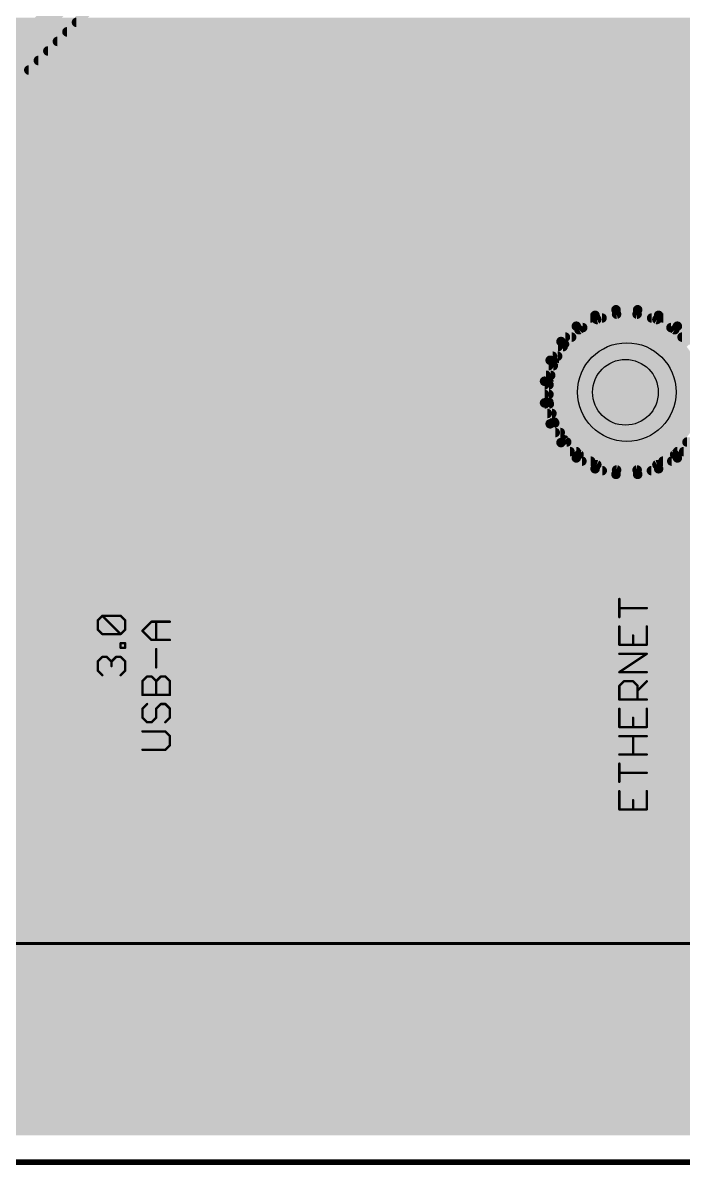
# Model space of a CAD drawing. Extents: x 0 to 10.8, y 0 to 6.1.
# Drawn here: x 5.259 to 6.367, y -0.013 to 1.903 of the extents above; entities that cross this region are included whole.
import ezdxf

# ---------------------------------------------------------------- set-up
doc = ezdxf.new("R2010")
doc.units = 0
for name, color, linetype in [('1', 22, 'CONTINUOUS'), ('116', 253, 'CONTINUOUS'), ('16', 175, 'CONTINUOUS'), ('20', 7, 'CONTINUOUS'), ('21', 253, 'CONTINUOUS'), ('25', 253, 'CONTINUOUS'), ('29', 253, 'CONTINUOUS'), ('30', 253, 'CONTINUOUS'), ('31', 253, 'CONTINUOUS'), ('51', 253, 'CONTINUOUS')]:
    doc.layers.add(name, color=color, linetype=linetype)

# ---------------------------------------------------------------- blocks, each defined once
blk = doc.blocks.new('RECT')
blk.add_solid([(-0.5, -0.5), (0.5, -0.5), (-0.5, 0.5), (0.5, 0.5)])
blk = doc.blocks.new('PIE')
at = {"const_width": 0.5}
blk.add_lwpolyline([(0, -0.25, 1), (0, 0.25, 1), (0, -0.25)], format="xyb", dxfattribs=at)

msp = doc.modelspace()

# ---------------------------------------------------------------- linework, layer by layer
at = {"layer": '1'}
for points, const_width in [([(6.24, 2.85), (3.905, 0.515)], 0.032), ([(3.938059, 0.492906), (6.254701, 2.809547)], 0.016), ([(5.349154, 1.904), (7.496441, 1.904)], 0.016), ([(5.317154, 1.872), (7.501976, 1.872)], 0.016), ([(5.333154, 1.888), (7.500728, 1.888)], 0.016), ([(5.301154, 1.856), (7.501976, 1.856)], 0.016), ([(5.285154, 1.84), (7.501976, 1.84)], 0.016), ([(5.269154, 1.824), (7.501976, 1.824)], 0.016), ([(5.253154, 1.808), (7.504591, 1.808)], 0.016), ([(5.221154, 1.776), (7.514465, 1.776)], 0.016), ([(5.237154, 1.792), (7.514465, 1.792)], 0.016), ([(5.205154, 1.76), (7.514465, 1.76)], 0.016), ([(5.189154, 1.744), (7.514465, 1.744)], 0.016), ([(5.173154, 1.728), (7.514465, 1.728)], 0.016), ([(5.157154, 1.712), (7.514465, 1.712)], 0.016), ([(5.125154, 1.68), (7.514465, 1.68)], 0.016), ([(5.141154, 1.696), (7.514465, 1.696)], 0.016), ([(5.109154, 1.664), (7.514465, 1.664)], 0.016), ([(5.093154, 1.648), (7.514465, 1.648)], 0.016), ([(5.077154, 1.632), (7.514465, 1.632)], 0.016), ([(5.061154, 1.616), (7.514465, 1.616)], 0.016), ([(5.029154, 1.584), (7.514465, 1.584)], 0.016), ([(5.045154, 1.6), (7.514465, 1.6)], 0.016), ([(5.013154, 1.568), (7.514465, 1.568)], 0.016), ([(4.997154, 1.552), (7.514465, 1.552)], 0.016), ([(4.981154, 1.536), (7.514465, 1.536)], 0.016), ([(4.965154, 1.52), (7.514465, 1.52)], 0.016), ([(4.933154, 1.488), (7.514465, 1.488)], 0.016), ([(4.949154, 1.504), (7.514465, 1.504)], 0.016), ([(4.917154, 1.472), (7.514465, 1.472)], 0.016), ([(4.901154, 1.456), (7.514465, 1.456)], 0.016), ([(4.885154, 1.44), (7.514465, 1.44)], 0.016), ([(4.869154, 1.424), (7.514465, 1.424)], 0.016), ([(6.219154, 1.412496), (6.187677, 1.394319)], 0.016), ([(6.254264, 1.421902), (6.219154, 1.412496)], 0.016), ([(6.290614, 1.421902), (6.254264, 1.421902)], 0.016), ([(6.325724, 1.412496), (6.290614, 1.421902)], 0.016), ([(6.357201, 1.394319), (6.325724, 1.412496)], 0.016), ([(4.837154, 1.392), (6.185358, 1.392)], 0.016), ([(4.853154, 1.408), (6.21137, 1.408)], 0.016), ([(6.187677, 1.394319), (6.161976, 1.368618)], 0.016), ([(6.333512, 1.408), (7.514465, 1.408)], 0.016), ([(6.382902, 1.368618), (6.357201, 1.394319)], 0.016), ([(6.35952, 1.392), (7.514465, 1.392)], 0.016), ([(4.821154, 1.376), (6.169358, 1.376)], 0.016), ([(4.805154, 1.36), (6.157, 1.36)], 0.016), ([(6.161976, 1.368618), (6.143799, 1.337142)], 0.016), ([(4.789154, 1.344), (6.14776, 1.344)], 0.016), ([(6.143799, 1.337142), (6.134394, 1.302031)], 0.016), ([(4.773154, 1.328), (6.14135, 1.328)], 0.016), ([(4.741154, 1.296), (6.134394, 1.296)], 0.016), ([(4.757154, 1.312), (6.137067, 1.312)], 0.016), ([(6.134394, 1.302031), (6.134394, 1.265681)], 0.016), ([(4.725154, 1.28), (6.134394, 1.28)], 0.016), ([(4.709154, 1.264), (6.134843, 1.264)], 0.016), ([(6.134394, 1.265681), (6.143799, 1.230571)], 0.016), ([(4.693154, 1.248), (6.13913, 1.248)], 0.016), ([(4.677154, 1.232), (6.143413, 1.232)], 0.016), ([(6.143799, 1.230571), (6.161976, 1.199094)], 0.016), ([(4.645154, 1.2), (6.161453, 1.2)], 0.016), ([(4.661154, 1.216), (6.152213, 1.216)], 0.016), ([(4.629154, 1.184), (6.177071, 1.184)], 0.016), ([(6.161976, 1.199094), (6.187677, 1.173394)], 0.016), ([(6.357201, 1.173394), (6.382902, 1.199094)], 0.016), ([(6.367807, 1.184), (7.514465, 1.184)], 0.016), ([(4.613154, 1.168), (6.197016, 1.168)], 0.016), ([(6.187677, 1.173394), (6.219154, 1.155217)], 0.016), ([(6.325724, 1.155217), (6.357201, 1.173394)], 0.016), ([(6.347858, 1.168), (7.514465, 1.168)], 0.016), ([(4.597154, 1.152), (6.231157, 1.152)], 0.016), ([(6.219154, 1.155217), (6.254264, 1.145811)], 0.016), ([(6.254264, 1.145811), (6.290614, 1.145811)], 0.016), ([(6.290614, 1.145811), (6.325724, 1.155217)], 0.016), ([(6.313717, 1.152), (7.514465, 1.152)], 0.016), ([(4.581154, 1.136), (7.514465, 1.136)], 0.016), ([(4.549154, 1.104), (7.514465, 1.104)], 0.016), ([(4.565154, 1.12), (7.514465, 1.12)], 0.016), ([(4.533154, 1.088), (7.514465, 1.088)], 0.016), ([(4.517154, 1.072), (7.514465, 1.072)], 0.016), ([(4.501154, 1.056), (7.514465, 1.056)], 0.016), ([(4.485154, 1.04), (7.514465, 1.04)], 0.016), ([(4.453154, 1.008), (7.514465, 1.008)], 0.016), ([(4.469154, 1.024), (7.514465, 1.024)], 0.016), ([(4.437154, 0.992), (7.514465, 0.992)], 0.016), ([(4.421154, 0.976), (7.514465, 0.976)], 0.016), ([(4.405154, 0.96), (7.514465, 0.96)], 0.016), ([(4.389154, 0.944), (7.514465, 0.944)], 0.016), ([(4.357154, 0.912), (7.514465, 0.912)], 0.016), ([(4.373154, 0.928), (7.514465, 0.928)], 0.016), ([(4.341154, 0.896), (7.514465, 0.896)], 0.016), ([(4.325154, 0.88), (7.514465, 0.88)], 0.016), ([(4.309154, 0.864), (7.514465, 0.864)], 0.016), ([(4.293154, 0.848), (7.514465, 0.848)], 0.016), ([(4.261154, 0.816), (7.52285, 0.816)], 0.016), ([(4.277154, 0.832), (7.518567, 0.832)], 0.016), ([(4.245154, 0.8), (7.530524, 0.8)], 0.016), ([(4.229154, 0.784), (7.539764, 0.784)], 0.016), ([(4.213154, 0.768), (7.55337, 0.768)], 0.016), ([(4.197154, 0.752), (7.56937, 0.752)], 0.016), ([(4.181154, 0.736), (7.59687, 0.736)], 0.016), ([(4.149154, 0.704), (7.74613, 0.704)], 0.016), ([(4.165154, 0.72), (7.728902, 0.72)], 0.016), ([(4.133154, 0.688), (7.773843, 0.688)], 0.016), ([(4.117154, 0.672), (7.809949, 0.672)], 0.016), ([(4.101154, 0.656), (7.782098, 0.656)], 0.016), ([(4.085154, 0.64), (7.769189, 0.64)], 0.016), ([(4.053154, 0.608), (7.823008, 0.608)], 0.016), ([(4.069154, 0.624), (7.762087, 0.624)], 0.016), ([(4.037154, 0.592), (7.759866, 0.592)], 0.016), ([(4.021154, 0.576), (7.764323, 0.576)], 0.016), ([(4.005154, 0.56), (7.77335, 0.56)], 0.016), ([(3.989154, 0.544), (7.789783, 0.544)], 0.016), ([(3.957154, 0.512), (9.165854, 0.512)], 0.016), ([(3.973154, 0.528), (9.165854, 0.528)], 0.016), ([(3.941154, 0.496), (9.165854, 0.496)], 0.016), ([(3.922413, 0.48), (9.165854, 0.48)], 0.016), ([(3.551571, 0.464), (9.165854, 0.464)], 0.016), ([(3.571665, 0.448), (9.165854, 0.448)], 0.016), ([(3.582906, 0.432), (8.979366, 0.432)], 0.016), ([(3.589441, 0.416), (7.789051, 0.416)], 0.016), ([(3.519354, 0.4), (7.76289, 0.4)], 0.016), ([(3.59211, 0.384), (7.74689, 0.384)], 0.016), ([(3.588717, 0.368), (7.736858, 0.368)], 0.016), ([(3.58135, 0.352), (7.729354, 0.352)], 0.016), ([(3.546724, 0.32), (7.723528, 0.32)], 0.016), ([(3.568976, 0.336), (7.725067, 0.336)], 0.016), ([(1.262925, 0.304), (7.723528, 0.304)], 0.016), ([(1.262925, 0.288), (7.727264, 0.288)], 0.016), ([(1.259886, 0.272), (7.732362, 0.272)], 0.016), ([(1.255563, 0.256), (7.741598, 0.256)], 0.016), ([(1.233839, 0.224), (7.775563, 0.224)], 0.016), ([(1.246327, 0.24), (7.755106, 0.24)], 0.016), ([(1.215079, 0.208), (9.19698, 0.208)], 0.016), ([(1.17602, 0.192), (9.21298, 0.192)], 0.016), ([(0.298996, 0.176), (9.22898, 0.176)], 0.016), ([(0.298996, 0.16), (9.24498, 0.16)], 0.016), ([(0.291094, 0.128), (9.27698, 0.128)], 0.016), ([(0.295382, 0.144), (9.26098, 0.144)], 0.016), ([(0.283201, 0.112), (9.29298, 0.112)], 0.016), ([(0.273961, 0.096), (9.30898, 0.096)], 0.016), ([(0.259091, 0.08), (9.330571, 0.08)], 0.016), ([(0.23974, 0.064), (10.569252, 0.064)], 0.016), ([(10.61385, 0.045122), (0.195146, 0.045122)], 0.016), ([(0.205894, 0.048), (10.603098, 0.048)], 0.016)]:
    msp.add_lwpolyline(points, dxfattribs=dict(at, const_width=const_width))
at = {"layer": '1', "const_width": 0.008}
for points in [[(5.349154, 1.908, 1), (5.349154, 1.9)], [(5.317154, 1.876, 1), (5.317154, 1.868)], [(5.333154, 1.892, 1), (5.333154, 1.884)], [(5.301154, 1.86, 1), (5.301154, 1.852)], [(5.285154, 1.844, 1), (5.285154, 1.836)], [(5.269154, 1.828, 1), (5.269154, 1.82)], [(6.218118, 1.41636, 1), (6.220189, 1.408632)], [(6.221154, 1.409032, 1), (6.217153, 1.41596)], [(6.254264, 1.425902, 1), (6.254264, 1.417902)], [(6.255299, 1.418038, 1), (6.253229, 1.425765)], [(6.291649, 1.425765, 1), (6.289579, 1.418038)], [(6.290614, 1.417902, 1), (6.290614, 1.425902)], [(6.327725, 1.41596, 1), (6.323724, 1.409032)], [(6.324689, 1.408632, 1), (6.326759, 1.41636)], [(6.185677, 1.397783, 1), (6.189678, 1.390855)], [(6.190506, 1.39149, 1), (6.184849, 1.397147)], [(6.185358, 1.388, 1), (6.185358, 1.396)], [(6.21137, 1.404, 1), (6.21137, 1.412)], [(6.333512, 1.412, 1), (6.333512, 1.404)], [(6.360029, 1.397147, 1), (6.354372, 1.39149)], [(6.3552, 1.390855, 1), (6.359201, 1.397783)], [(6.35952, 1.396, 1), (6.35952, 1.388)], [(6.169358, 1.372, 1), (6.169358, 1.38)], [(6.157, 1.356, 1), (6.157, 1.364)], [(6.159148, 1.371447, 1), (6.164805, 1.36579)], [(6.16544, 1.366618, 1), (6.158512, 1.370618)], [(6.140335, 1.339142, 1), (6.147263, 1.335141)], [(6.147663, 1.336107, 1), (6.139935, 1.338177)], [(6.14776, 1.34, 1), (6.14776, 1.348)], [(6.14135, 1.324, 1), (6.14135, 1.332)], [(6.138394, 1.302031, 1), (6.130394, 1.302031)], [(6.13053, 1.303067, 1), (6.138257, 1.300996)], [(6.134394, 1.292, 1), (6.134394, 1.3)], [(6.137067, 1.308, 1), (6.137067, 1.316)], [(6.134394, 1.276, 1), (6.134394, 1.284)], [(6.138257, 1.266716, 1), (6.13053, 1.264646)], [(6.130394, 1.265681, 1), (6.138394, 1.265681)], [(6.134843, 1.26, 1), (6.134843, 1.268)], [(6.13913, 1.244, 1), (6.13913, 1.252)], [(6.147263, 1.232571, 1), (6.140335, 1.228571)], [(6.139935, 1.229536, 1), (6.147663, 1.231606)], [(6.143413, 1.228, 1), (6.143413, 1.236)], [(6.152213, 1.212, 1), (6.152213, 1.22)], [(6.161453, 1.196, 1), (6.161453, 1.204)], [(6.164805, 1.201923, 1), (6.159148, 1.196266)], [(6.158512, 1.197094, 1), (6.16544, 1.201095)], [(6.177071, 1.18, 1), (6.177071, 1.188)], [(6.367807, 1.188, 1), (6.367807, 1.18)], [(6.189678, 1.176858, 1), (6.185677, 1.16993)], [(6.184849, 1.170565, 1), (6.190506, 1.176222)], [(6.197016, 1.164, 1), (6.197016, 1.172)], [(6.347858, 1.172, 1), (6.347858, 1.164)], [(6.354372, 1.176222, 1), (6.360029, 1.170565)], [(6.359201, 1.16993, 1), (6.3552, 1.176858)], [(6.220189, 1.15908, 1), (6.218118, 1.151353)], [(6.217153, 1.151753, 1), (6.221154, 1.15868)], [(6.231157, 1.148, 1), (6.231157, 1.156)], [(6.254264, 1.149811, 1), (6.254264, 1.141811)], [(6.253229, 1.141947, 1), (6.255299, 1.149675)], [(6.289579, 1.149675, 1), (6.291649, 1.141947)], [(6.290614, 1.141811, 1), (6.290614, 1.149811)], [(6.313717, 1.156, 1), (6.313717, 1.148)], [(6.323724, 1.15868, 1), (6.327725, 1.151753)], [(6.326759, 1.151353, 1), (6.324689, 1.15908)]]:
    msp.add_lwpolyline(points, format="xyb", dxfattribs=at)
at = {"layer": '116'}
for points, const_width in [([(6.272441, 1.238583, 1), (6.272441, 1.329134, 1), (6.272441, 1.238583)], 0.07874), ([(6.270079, 1.251969, 1), (6.270079, 1.314961, 1), (6.270079, 1.251969)], 0.051181)]:
    msp.add_lwpolyline(points, format="xyb", dxfattribs=dict(at, const_width=const_width))
at = {"layer": '16', "const_width": 0.016}
for points in [[(4.44139, 1.904), (8.186299, 1.904)], [(4.44139, 1.888), (8.202299, 1.888)], [(4.44139, 1.872), (8.218299, 1.872)], [(4.44139, 1.856), (8.234299, 1.856)], [(4.44139, 1.84), (9.030299, 1.84)], [(4.333114, 1.824), (9.046299, 1.824)], [(4.44139, 1.808), (9.062299, 1.808)], [(4.44139, 1.792), (9.078299, 1.792)], [(4.44139, 1.776), (9.094299, 1.776)], [(4.44139, 1.76), (9.110299, 1.76)], [(4.44139, 1.744), (9.126299, 1.744)], [(4.433303, 1.728), (9.142299, 1.728)], [(4.44139, 1.712), (9.158299, 1.712)], [(4.44139, 1.696), (9.174299, 1.696)], [(4.44139, 1.68), (9.190299, 1.68)], [(4.44139, 1.664), (9.206299, 1.664)], [(4.44139, 1.648), (9.222299, 1.648)], [(4.437303, 1.632), (9.238299, 1.632)], [(4.439693, 1.616), (9.254299, 1.616)], [(4.44139, 1.6), (9.270299, 1.6)], [(4.44139, 1.584), (9.286299, 1.584)], [(4.44139, 1.568), (9.992299, 1.568)], [(4.44139, 1.552), (10.008299, 1.552)], [(4.441303, 1.536), (10.024299, 1.536)], [(4.438524, 1.52), (10.040299, 1.52)], [(4.44339, 1.504), (10.056299, 1.504)], [(4.44339, 1.488), (10.072299, 1.488)], [(4.44339, 1.472), (10.088299, 1.472)], [(4.44339, 1.456), (10.104299, 1.456)], [(4.443295, 1.44), (10.120299, 1.44)], [(3.553843, 1.424), (10.136299, 1.424)], [(6.255232, 1.414531), (6.222, 1.405626)], [(6.289646, 1.414531), (6.255232, 1.414531)], [(6.322878, 1.405626), (6.289646, 1.414531)], [(4.384886, 1.408), (6.230862, 1.408)], [(4.417346, 1.392), (6.198402, 1.392)], [(6.222, 1.405626), (6.192201, 1.388421)], [(6.31402, 1.408), (10.149, 1.408)], [(6.352677, 1.388421), (6.322878, 1.405626)], [(6.34648, 1.392), (10.151413, 1.392)], [(4.435965, 1.376), (6.17978, 1.376)], [(6.192201, 1.388421), (6.167874, 1.364094)], [(6.377004, 1.364094), (6.352677, 1.388421)], [(6.365098, 1.376), (10.163087, 1.376)], [(4.450236, 1.36), (6.165512, 1.36)], [(6.167874, 1.364094), (6.150669, 1.334295)], [(4.459472, 1.344), (6.156276, 1.344)], [(6.150669, 1.334295), (6.141764, 1.301063)], [(4.466764, 1.328), (6.148984, 1.328)], [(4.471051, 1.312), (6.144697, 1.312)], [(4.47398, 1.296), (6.141764, 1.296)], [(6.141764, 1.301063), (6.141764, 1.26665)], [(4.47398, 1.28), (6.141764, 1.28)], [(4.473268, 1.264), (6.142472, 1.264)], [(6.141764, 1.26665), (6.150669, 1.233417)], [(4.46898, 1.248), (6.14676, 1.248)], [(4.464256, 1.232), (6.151484, 1.232)], [(6.150669, 1.233417), (6.167874, 1.203618)], [(4.444252, 1.2), (6.171492, 1.2)], [(4.455016, 1.216), (6.160724, 1.216)], [(6.167874, 1.203618), (6.192201, 1.179291)], [(6.352677, 1.179291), (6.377004, 1.203618)], [(6.373386, 1.2), (8.766, 1.2)], [(4.428252, 1.184), (6.187492, 1.184)], [(6.357386, 1.184), (8.766, 1.184)], [(4.403984, 1.168), (6.211756, 1.168)], [(6.192201, 1.179291), (6.222, 1.162087)], [(6.222, 1.162087), (6.255232, 1.153181)], [(6.289646, 1.153181), (6.322878, 1.162087)], [(6.322878, 1.162087), (6.352677, 1.179291)], [(6.333118, 1.168), (8.766, 1.168)], [(2.012154, 1.152), (8.766, 1.152)], [(6.255232, 1.153181), (6.289646, 1.153181)], [(1.996154, 1.136), (8.766, 1.136)], [(1.964154, 1.104), (8.766, 1.104)], [(1.980154, 1.12), (8.766, 1.12)], [(1.948154, 1.088), (8.766, 1.088)], [(1.932154, 1.072), (8.766, 1.072)], [(1.916154, 1.056), (8.766, 1.056)], [(1.900154, 1.04), (8.766, 1.04)], [(1.868154, 1.008), (8.766, 1.008)], [(1.884154, 1.024), (8.766, 1.024)], [(1.852154, 0.992), (8.766, 0.992)], [(1.836154, 0.976), (8.766, 0.976)], [(1.820154, 0.96), (8.766, 0.96)], [(1.804154, 0.944), (8.766, 0.944)], [(1.772154, 0.912), (8.766, 0.912)], [(1.788154, 0.928), (8.766, 0.928)], [(1.756154, 0.896), (8.766, 0.896)], [(1.740154, 0.88), (7.792705, 0.88)], [(1.78411, 0.864), (7.775925, 0.864)], [(1.798039, 0.848), (7.766815, 0.848)], [(1.804035, 0.832), (7.761028, 0.832)], [(1.804035, 0.816), (7.761028, 0.816)], [(1.79822, 0.8), (7.763587, 0.8)], [(1.784555, 0.784), (7.770217, 0.784)], [(1.776315, 0.768), (7.784142, 0.768)], [(2.052693, 0.752), (7.812539, 0.752)], [(2.068693, 0.736), (8.828843, 0.736)], [(2.084693, 0.72), (8.844843, 0.72)], [(2.23674, 0.704), (8.860843, 0.704)], [(2.247437, 0.688), (8.876843, 0.688)], [(2.204937, 0.672), (7.809949, 0.672)], [(2.248579, 0.656), (7.782098, 0.656)], [(2.240043, 0.64), (7.769189, 0.64)], [(1.872693, 0.608), (7.823008, 0.608)], [(2.215083, 0.624), (7.762087, 0.624)], [(1.856693, 0.592), (7.759866, 0.592)], [(1.840693, 0.576), (7.764323, 0.576)], [(2.390937, 0.56), (7.77335, 0.56)], [(2.401972, 0.544), (7.789783, 0.544)], [(2.404803, 0.512), (10.327618, 0.512)], [(2.406004, 0.528), (10.327724, 0.528)], [(2.39789, 0.496), (10.331657, 0.496)], [(2.381449, 0.48), (10.341236, 0.48)], [(3.551571, 0.464), (9.735591, 0.464)], [(3.571665, 0.448), (9.529488, 0.448)], [(3.582906, 0.432), (8.979366, 0.432)], [(3.589441, 0.416), (7.789051, 0.416)], [(3.519354, 0.4), (7.76289, 0.4)], [(3.59211, 0.384), (7.74689, 0.384)], [(3.588717, 0.368), (7.736858, 0.368)], [(3.58135, 0.352), (7.729354, 0.352)], [(3.546724, 0.32), (7.723528, 0.32)], [(3.568976, 0.336), (7.725067, 0.336)], [(1.262925, 0.304), (7.723528, 0.304)], [(1.262925, 0.288), (7.727264, 0.288)], [(1.259886, 0.272), (7.732362, 0.272)], [(1.255563, 0.256), (7.741598, 0.256)], [(1.233839, 0.224), (7.775563, 0.224)], [(1.246327, 0.24), (7.755106, 0.24)], [(1.215079, 0.208), (10.514154, 0.208)], [(1.17602, 0.192), (10.51, 0.192)], [(0.298996, 0.176), (10.51, 0.176)], [(0.298996, 0.16), (10.51, 0.16)], [(0.291094, 0.128), (10.517898, 0.128)], [(0.295382, 0.144), (10.51361, 0.144)], [(0.283201, 0.112), (10.525791, 0.112)], [(0.273961, 0.096), (10.535031, 0.096)], [(0.259091, 0.08), (10.549906, 0.08)], [(0.23974, 0.064), (10.569252, 0.064)], [(10.61385, 0.045122), (0.195146, 0.045122)], [(0.205894, 0.048), (10.603098, 0.048)]]:
    msp.add_lwpolyline(points, dxfattribs=at)
at = {"layer": '16', "const_width": 0.008}
for points in [[(6.255232, 1.418531, 1), (6.255232, 1.410531)], [(6.256268, 1.410668, 1), (6.254197, 1.418395)], [(6.290681, 1.418395, 1), (6.28861, 1.410668)], [(6.289646, 1.410531, 1), (6.289646, 1.418531)], [(6.198402, 1.388, 1), (6.198402, 1.396)], [(6.220965, 1.40949, 1), (6.223035, 1.401762)], [(6.224, 1.402162, 1), (6.22, 1.40909)], [(6.230862, 1.404, 1), (6.230862, 1.412)], [(6.31402, 1.412, 1), (6.31402, 1.404)], [(6.324878, 1.40909, 1), (6.320878, 1.402162)], [(6.321843, 1.401762, 1), (6.323913, 1.40949)], [(6.34648, 1.396, 1), (6.34648, 1.388)], [(6.17978, 1.372, 1), (6.17978, 1.38)], [(6.190201, 1.391885, 1), (6.194201, 1.384957)], [(6.195029, 1.385593, 1), (6.189372, 1.39125)], [(6.355506, 1.39125, 1), (6.349849, 1.385593)], [(6.350677, 1.384957, 1), (6.354677, 1.391885)], [(6.365098, 1.38, 1), (6.365098, 1.372)], [(6.165046, 1.366923, 1), (6.170702, 1.361266)], [(6.171338, 1.362094, 1), (6.16441, 1.366095)], [(6.165512, 1.356, 1), (6.165512, 1.364)], [(6.154533, 1.33326, 1), (6.146806, 1.335331)], [(6.156276, 1.34, 1), (6.156276, 1.348)], [(6.147205, 1.336295, 1), (6.154133, 1.332295)], [(6.148984, 1.324, 1), (6.148984, 1.332)], [(6.145764, 1.301063, 1), (6.137764, 1.301063)], [(6.1379, 1.302098, 1), (6.145627, 1.300028)], [(6.141764, 1.292, 1), (6.141764, 1.3)], [(6.144697, 1.308, 1), (6.144697, 1.316)], [(6.141764, 1.276, 1), (6.141764, 1.284)], [(6.145627, 1.267685, 1), (6.1379, 1.265614)], [(6.137764, 1.26665, 1), (6.145764, 1.26665)], [(6.142472, 1.26, 1), (6.142472, 1.268)], [(6.14676, 1.244, 1), (6.14676, 1.252)], [(6.154133, 1.235417, 1), (6.147205, 1.231417)], [(6.146806, 1.232382, 1), (6.154533, 1.234453)], [(6.151484, 1.228, 1), (6.151484, 1.236)], [(6.160724, 1.212, 1), (6.160724, 1.22)], [(6.170702, 1.206447, 1), (6.165046, 1.20079)], [(6.16441, 1.201618, 1), (6.171338, 1.205618)], [(6.171492, 1.196, 1), (6.171492, 1.204)], [(6.373386, 1.204, 1), (6.373386, 1.196)], [(6.187492, 1.18, 1), (6.187492, 1.188)], [(6.357386, 1.188, 1), (6.357386, 1.18)], [(6.194201, 1.182755, 1), (6.190201, 1.175827)], [(6.189372, 1.176463, 1), (6.195029, 1.18212)], [(6.211756, 1.164, 1), (6.211756, 1.172)], [(6.223035, 1.16595, 1), (6.220965, 1.158223)], [(6.22, 1.158623, 1), (6.224, 1.165551)], [(6.320878, 1.165551, 1), (6.324878, 1.158623)], [(6.323913, 1.158223, 1), (6.321843, 1.16595)], [(6.333118, 1.172, 1), (6.333118, 1.164)], [(6.349849, 1.18212, 1), (6.355506, 1.176463)], [(6.354677, 1.175827, 1), (6.350677, 1.182755)], [(6.255232, 1.157181, 1), (6.255232, 1.149181)], [(6.254197, 1.149317, 1), (6.256268, 1.157045)], [(6.28861, 1.157045, 1), (6.290681, 1.149317)], [(6.289646, 1.149181, 1), (6.289646, 1.157181)]]:
    msp.add_lwpolyline(points, format="xyb", dxfattribs=at)
at = {"layer": '20', "const_width": 0.01}
msp.add_lwpolyline([(-0.000787, -0.007874), (10.807087, -0.007874)], dxfattribs=at)
at = {"layer": '20'}
for centre, radius in [((6.272441, 1.283858), 0.082677), ((6.270079, 1.283465), 0.055118)]:
    msp.add_circle(centre, radius, dxfattribs=at)
at = {"layer": '21', "const_width": 0.005}
msp.add_lwpolyline([(6.410236, 0.358661), (4.205512, 0.358661)], dxfattribs=at)
at = {"layer": '25', "const_width": 0.004}
for points in [[(6.259839, 0.906138), (6.259839, 0.936827)], [(6.305874, 0.92148), (6.259839, 0.92148)], [(5.384839, 0.900957), (5.392512, 0.90863)], [(5.384839, 0.88561), (5.384839, 0.900957)], [(5.392512, 0.90863), (5.423205, 0.90863)], [(5.423205, 0.877941), (5.392512, 0.90863)], [(5.423205, 0.90863), (5.430874, 0.900957)], [(5.430874, 0.900957), (5.430874, 0.88561)], [(5.459839, 0.883374), (5.475185, 0.89872)], [(5.475185, 0.89872), (5.505874, 0.89872)], [(5.482858, 0.868031), (5.482858, 0.89872)], [(5.392512, 0.877941), (5.384839, 0.88561)], [(5.430874, 0.88561), (5.423205, 0.877941)], [(5.475185, 0.868031), (5.459839, 0.883374)], [(6.259839, 0.890791), (6.259839, 0.860102)], [(6.305874, 0.860102), (6.305874, 0.890791)], [(5.423205, 0.877941), (5.392512, 0.877941)], [(5.423205, 0.854925), (5.423205, 0.862594)], [(5.423205, 0.862594), (5.430874, 0.862594)], [(5.430874, 0.862594), (5.430874, 0.854925)], [(5.505874, 0.868031), (5.475185, 0.868031)], [(6.282858, 0.860102), (6.282858, 0.875445)], [(5.430874, 0.854925), (5.423205, 0.854925)], [(5.482858, 0.821996), (5.482858, 0.852685)], [(6.259839, 0.860102), (6.305874, 0.860102)], [(6.259839, 0.814067), (6.305874, 0.844756)], [(6.305874, 0.844756), (6.259839, 0.844756)], [(5.384839, 0.831906), (5.392512, 0.839579)], [(5.384839, 0.816559), (5.384839, 0.831906)], [(5.392512, 0.839579), (5.400185, 0.839579)], [(5.400185, 0.839579), (5.407858, 0.831906)], [(5.407858, 0.831906), (5.415531, 0.839579)], [(5.407858, 0.831906), (5.407858, 0.824232)], [(5.415531, 0.839579), (5.423205, 0.839579)], [(5.423205, 0.839579), (5.430874, 0.831906)], [(5.430874, 0.831906), (5.430874, 0.816559)], [(5.392512, 0.80889), (5.384839, 0.816559)], [(5.430874, 0.816559), (5.423205, 0.80889)], [(5.459839, 0.798976), (5.467512, 0.80665)], [(5.467512, 0.80665), (5.475185, 0.80665)], [(5.475185, 0.80665), (5.482858, 0.798976)], [(5.482858, 0.798976), (5.490531, 0.80665)], [(5.490531, 0.80665), (5.498205, 0.80665)], [(5.498205, 0.80665), (5.505874, 0.798976)], [(6.305874, 0.814067), (6.259839, 0.814067)], [(5.459839, 0.775961), (5.459839, 0.798976)], [(5.482858, 0.775961), (5.482858, 0.798976)], [(5.505874, 0.798976), (5.505874, 0.775961)], [(6.259839, 0.791047), (6.267512, 0.79872)], [(6.259839, 0.768031), (6.259839, 0.791047)], [(6.267512, 0.79872), (6.282858, 0.79872)], [(6.282858, 0.79872), (6.290531, 0.791047)], [(6.290531, 0.783374), (6.305874, 0.79872)], [(6.290531, 0.791047), (6.290531, 0.768031)], [(5.505874, 0.775961), (5.459839, 0.775961)], [(6.305874, 0.768031), (6.259839, 0.768031)], [(5.467512, 0.760614), (5.459839, 0.752941)], [(5.459839, 0.752941), (5.459839, 0.737594)], [(5.482858, 0.752941), (5.490531, 0.760614)], [(5.482858, 0.737594), (5.482858, 0.752941)], [(5.490531, 0.760614), (5.498205, 0.760614)], [(5.498205, 0.760614), (5.505874, 0.752941)], [(5.505874, 0.752941), (5.505874, 0.737594)], [(6.259839, 0.752685), (6.259839, 0.721996)], [(6.305874, 0.721996), (6.305874, 0.752685)], [(5.459839, 0.737594), (5.467512, 0.729925)], [(5.467512, 0.729925), (5.475185, 0.729925)], [(5.475185, 0.729925), (5.482858, 0.737594)], [(5.505874, 0.737594), (5.498205, 0.729925)], [(6.282858, 0.721996), (6.282858, 0.737339)], [(5.498205, 0.714579), (5.459839, 0.714579)], [(5.505874, 0.706906), (5.498205, 0.714579)], [(6.259839, 0.721996), (6.305874, 0.721996)], [(5.498205, 0.68389), (5.505874, 0.691559)], [(5.505874, 0.691559), (5.505874, 0.706906)], [(6.259839, 0.70665), (6.305874, 0.70665)], [(6.282858, 0.675961), (6.282858, 0.70665)], [(5.459839, 0.68389), (5.498205, 0.68389)], [(6.305874, 0.675961), (6.259839, 0.675961)], [(6.259839, 0.629925), (6.259839, 0.660614)], [(6.305874, 0.645268), (6.259839, 0.645268)], [(6.259839, 0.614579), (6.259839, 0.58389)], [(6.305874, 0.58389), (6.305874, 0.614579)], [(6.282858, 0.58389), (6.282858, 0.599232)], [(6.259839, 0.58389), (6.305874, 0.58389)]]:
    msp.add_lwpolyline(points, dxfattribs=at)
at = {"layer": '25', "const_width": 0.002}
for points in [[(6.260839, 0.936827, 1), (6.258839, 0.936827)], [(6.259839, 0.92248, 1), (6.259839, 0.92048)], [(6.305874, 0.92048, 1), (6.305874, 0.92248)], [(5.384131, 0.901664, 1), (5.385546, 0.90025)], [(5.385839, 0.900957, 1), (5.383839, 0.900957)], [(5.392512, 0.90963, 1), (5.392512, 0.90763)], [(5.393219, 0.909337, 1), (5.391805, 0.907923)], [(5.393219, 0.907923, 1), (5.391805, 0.909337)], [(5.423912, 0.909337, 1), (5.422497, 0.907923)], [(5.423205, 0.90763, 1), (5.423205, 0.90963)], [(5.431874, 0.900957, 1), (5.429874, 0.900957)], [(5.430167, 0.90025, 1), (5.431581, 0.901664)], [(5.475185, 0.89972, 1), (5.475185, 0.89772)], [(5.475892, 0.898013, 1), (5.474478, 0.899428)], [(5.483858, 0.89872, 1), (5.481858, 0.89872)], [(5.505874, 0.89772, 1), (5.505874, 0.89972)], [(6.258839, 0.906138, 1), (6.260839, 0.906138)], [(5.385546, 0.886318, 1), (5.384132, 0.884903)], [(5.383839, 0.88561, 1), (5.385839, 0.88561)], [(5.429874, 0.88561, 1), (5.431874, 0.88561)], [(5.431581, 0.884903, 1), (5.430167, 0.886317)], [(5.459131, 0.884081, 1), (5.460546, 0.882667)], [(5.460546, 0.884081, 1), (5.459132, 0.882667)], [(6.260839, 0.890791, 1), (6.258839, 0.890791)], [(6.306874, 0.890791, 1), (6.304874, 0.890791)], [(5.392512, 0.878941, 1), (5.392512, 0.876941)], [(5.391805, 0.877234, 1), (5.393219, 0.878648)], [(5.422498, 0.878648, 1), (5.423912, 0.877234)], [(5.424205, 0.862594, 1), (5.422205, 0.862594)], [(5.423205, 0.863594, 1), (5.423205, 0.861594)], [(5.422498, 0.877234, 1), (5.423912, 0.878648)], [(5.423205, 0.876941, 1), (5.423205, 0.878941)], [(5.431874, 0.862594, 1), (5.429874, 0.862594)], [(5.430874, 0.861594, 1), (5.430874, 0.863594)], [(5.475185, 0.869031, 1), (5.475185, 0.867031)], [(5.474478, 0.867324, 1), (5.475892, 0.868739)], [(5.481858, 0.868031, 1), (5.483858, 0.868031)], [(5.505874, 0.867031, 1), (5.505874, 0.869031)], [(6.283858, 0.875445, 1), (6.281858, 0.875445)], [(5.423205, 0.855925, 1), (5.423205, 0.853925)], [(5.422205, 0.854925, 1), (5.424205, 0.854925)], [(5.429874, 0.854925, 1), (5.431874, 0.854925)], [(5.430874, 0.853925, 1), (5.430874, 0.855925)], [(5.483858, 0.852685, 1), (5.481858, 0.852685)], [(6.259839, 0.861102, 1), (6.259839, 0.859102)], [(6.258839, 0.860102, 1), (6.260839, 0.860102)], [(6.259839, 0.845756, 1), (6.259839, 0.843756)], [(6.281858, 0.860102, 1), (6.283858, 0.860102)], [(6.304874, 0.860102, 1), (6.306874, 0.860102)], [(6.306429, 0.843924, 1), (6.305319, 0.845588)], [(6.305874, 0.859102, 1), (6.305874, 0.861102)], [(6.305874, 0.843756, 1), (6.305874, 0.845756)], [(5.384131, 0.832613, 1), (5.385546, 0.831198)], [(5.385839, 0.831906, 1), (5.383839, 0.831906)], [(5.392512, 0.840579, 1), (5.392512, 0.838579)], [(5.393219, 0.838872, 1), (5.391805, 0.840286)], [(5.400892, 0.840286, 1), (5.399478, 0.838872)], [(5.400185, 0.838579, 1), (5.400185, 0.840579)], [(5.408858, 0.831906, 1), (5.406858, 0.831906)], [(5.407151, 0.832613, 1), (5.408565, 0.831198)], [(5.406858, 0.824232, 1), (5.408858, 0.824232)], [(5.407151, 0.831198, 1), (5.408565, 0.832613)], [(5.415531, 0.840579, 1), (5.415531, 0.838579)], [(5.416239, 0.838872, 1), (5.414824, 0.840286)], [(5.423912, 0.840286, 1), (5.422497, 0.838872)], [(5.423205, 0.838579, 1), (5.423205, 0.840579)], [(5.431874, 0.831906, 1), (5.429874, 0.831906)], [(5.430167, 0.831199, 1), (5.431581, 0.832612)], [(5.385546, 0.817266, 1), (5.384132, 0.815852)], [(5.383839, 0.816559, 1), (5.385839, 0.816559)], [(5.391805, 0.808182, 1), (5.393219, 0.809597)], [(5.422498, 0.809597, 1), (5.423912, 0.808183)], [(5.429874, 0.816559, 1), (5.431874, 0.816559)], [(5.431581, 0.815852, 1), (5.430167, 0.817266)], [(5.467512, 0.80765, 1), (5.467512, 0.80565)], [(5.468219, 0.805942, 1), (5.466805, 0.807357)], [(5.475892, 0.807357, 1), (5.474478, 0.805942)], [(5.475185, 0.80565, 1), (5.475185, 0.80765)], [(5.481858, 0.821996, 1), (5.483858, 0.821996)], [(5.490531, 0.80765, 1), (5.490531, 0.80565)], [(5.491239, 0.805942, 1), (5.489824, 0.807357)], [(5.498912, 0.807357, 1), (5.497497, 0.805943)], [(5.498205, 0.80565, 1), (5.498205, 0.80765)], [(6.259839, 0.815067, 1), (6.259839, 0.813067)], [(6.259284, 0.814899, 1), (6.260393, 0.813235)], [(6.305874, 0.813067, 1), (6.305874, 0.815067)], [(5.459131, 0.799683, 1), (5.460546, 0.798269)], [(5.460839, 0.798976, 1), (5.458839, 0.798976)], [(5.483858, 0.798976, 1), (5.481858, 0.798976)], [(5.482151, 0.799683, 1), (5.483565, 0.798269)], [(5.482151, 0.798269, 1), (5.483565, 0.799683)], [(5.506874, 0.798976, 1), (5.504874, 0.798976)], [(5.505167, 0.798269, 1), (5.506581, 0.799683)], [(6.259131, 0.791754, 1), (6.260546, 0.79034)], [(6.260839, 0.791047, 1), (6.258839, 0.791047)], [(6.267512, 0.79972, 1), (6.267512, 0.79772)], [(6.268219, 0.798013, 1), (6.266805, 0.799428)], [(6.283565, 0.799428, 1), (6.282151, 0.798013)], [(6.282858, 0.79772, 1), (6.282858, 0.79972)], [(6.291531, 0.791047, 1), (6.289531, 0.791047)], [(6.289824, 0.79034, 1), (6.291239, 0.791754)], [(6.306581, 0.798013, 1), (6.305167, 0.799427)], [(5.459839, 0.776961, 1), (5.459839, 0.774961)], [(5.458839, 0.775961, 1), (5.460839, 0.775961)], [(5.481858, 0.775961, 1), (5.483858, 0.775961)], [(5.504874, 0.775961, 1), (5.506874, 0.775961)], [(5.505874, 0.774961, 1), (5.505874, 0.776961)], [(6.259839, 0.769031, 1), (6.259839, 0.767031)], [(6.258839, 0.768031, 1), (6.260839, 0.768031)], [(6.289824, 0.784081, 1), (6.291239, 0.782667)], [(6.289531, 0.768031, 1), (6.291531, 0.768031)], [(6.305874, 0.767031, 1), (6.305874, 0.769031)], [(5.459131, 0.753648, 1), (5.460546, 0.752234)], [(5.460839, 0.752941, 1), (5.458839, 0.752941)], [(5.468219, 0.759907, 1), (5.466805, 0.761321)], [(5.483858, 0.752941, 1), (5.481858, 0.752941)], [(5.482151, 0.753648, 1), (5.483565, 0.752234)], [(5.490531, 0.761614, 1), (5.490531, 0.759614)], [(5.491239, 0.759907, 1), (5.489824, 0.761321)], [(5.498912, 0.761321, 1), (5.497497, 0.759907)], [(5.498205, 0.759614, 1), (5.498205, 0.761614)], [(5.506874, 0.752941, 1), (5.504874, 0.752941)], [(5.505167, 0.752234, 1), (5.506581, 0.753648)], [(6.260839, 0.752685, 1), (6.258839, 0.752685)], [(6.306874, 0.752685, 1), (6.304874, 0.752685)], [(5.460546, 0.738302, 1), (5.459132, 0.736887)], [(5.458839, 0.737594, 1), (5.460839, 0.737594)], [(5.467512, 0.730925, 1), (5.467512, 0.728925)], [(5.466805, 0.729218, 1), (5.468219, 0.730632)], [(5.474478, 0.730632, 1), (5.475892, 0.729218)], [(5.475185, 0.728925, 1), (5.475185, 0.730925)], [(5.481858, 0.737594, 1), (5.483858, 0.737594)], [(5.483565, 0.736887, 1), (5.482151, 0.738302)], [(5.497498, 0.730632, 1), (5.498912, 0.729218)], [(5.504874, 0.737594, 1), (5.506874, 0.737594)], [(5.506581, 0.736887, 1), (5.505167, 0.738302)], [(6.283858, 0.737339, 1), (6.281858, 0.737339)], [(5.459839, 0.715579, 1), (5.459839, 0.713579)], [(5.498912, 0.715286, 1), (5.497497, 0.713872)], [(5.498205, 0.713579, 1), (5.498205, 0.715579)], [(6.259839, 0.722996, 1), (6.259839, 0.720996)], [(6.258839, 0.721996, 1), (6.260839, 0.721996)], [(6.281858, 0.721996, 1), (6.283858, 0.721996)], [(6.304874, 0.721996, 1), (6.306874, 0.721996)], [(6.305874, 0.720996, 1), (6.305874, 0.722996)], [(5.506874, 0.706906, 1), (5.504874, 0.706906)], [(5.504874, 0.691559, 1), (5.506874, 0.691559)], [(5.505167, 0.706199, 1), (5.506581, 0.707612)], [(5.506581, 0.690852, 1), (5.505167, 0.692266)], [(6.259839, 0.70765, 1), (6.259839, 0.70565)], [(6.283858, 0.70665, 1), (6.281858, 0.70665)], [(6.305874, 0.70565, 1), (6.305874, 0.70765)], [(5.459839, 0.68489, 1), (5.459839, 0.68289)], [(5.497498, 0.684597, 1), (5.498912, 0.683183)], [(5.498205, 0.68289, 1), (5.498205, 0.68489)], [(6.259839, 0.676961, 1), (6.259839, 0.674961)], [(6.281858, 0.675961, 1), (6.283858, 0.675961)], [(6.305874, 0.674961, 1), (6.305874, 0.676961)], [(6.260839, 0.660614, 1), (6.258839, 0.660614)], [(6.259839, 0.646268, 1), (6.259839, 0.644268)], [(6.305874, 0.644268, 1), (6.305874, 0.646268)], [(6.258839, 0.629925, 1), (6.260839, 0.629925)], [(6.260839, 0.614579, 1), (6.258839, 0.614579)], [(6.306874, 0.614579, 1), (6.304874, 0.614579)], [(6.283858, 0.599232, 1), (6.281858, 0.599232)], [(6.259839, 0.58489, 1), (6.259839, 0.58289)], [(6.258839, 0.58389, 1), (6.260839, 0.58389)], [(6.281858, 0.58389, 1), (6.283858, 0.58389)], [(6.304874, 0.58389, 1), (6.306874, 0.58389)], [(6.305874, 0.58289, 1), (6.305874, 0.58489)]]:
    msp.add_lwpolyline(points, format="xyb", dxfattribs=at)
at = {"layer": '29'}
for points, const_width in [([(6.272441, 1.24052, 1), (6.272441, 1.327197, 1), (6.272441, 1.24052)], 0.086677), ([(6.270079, 1.253906, 1), (6.270079, 1.313024, 1), (6.270079, 1.253906)], 0.059118)]:
    msp.add_lwpolyline(points, format="xyb", dxfattribs=dict(at, const_width=const_width))
at = {"layer": '30'}
for points, const_width in [([(6.272441, 1.24052, 1), (6.272441, 1.327197, 1), (6.272441, 1.24052)], 0.086677), ([(6.270079, 1.253906, 1), (6.270079, 1.313024, 1), (6.270079, 1.253906)], 0.059118)]:
    msp.add_lwpolyline(points, format="xyb", dxfattribs=dict(at, const_width=const_width))

# ---------------------------------------------------------------- block references
at = {"layer": '1', "xscale": 0.244094, "yscale": 0.244094}
msp.add_blockref('PIE', (6.272441, 1.283858), dxfattribs=at)
at = {"layer": '29', "xscale": 0.252094, "yscale": 0.252094}
msp.add_blockref('PIE', (6.272441, 1.283858), dxfattribs=at)
at = {"layer": '31', "xscale": 0.244094, "yscale": 0.244094}
msp.add_blockref('PIE', (6.272441, 1.283858), dxfattribs=at)
at = {"layer": '51', "rotation": 90}
for p, xscale, yscale in [((6.008661, 0.63189), 0.8, 0.640157), ((5.264567, 0.588976), 0.69685, 0.574803)]:
    msp.add_blockref('RECT', p, dxfattribs=dict(at, xscale=xscale, yscale=yscale))

doc.saveas('drawing.dxf')
